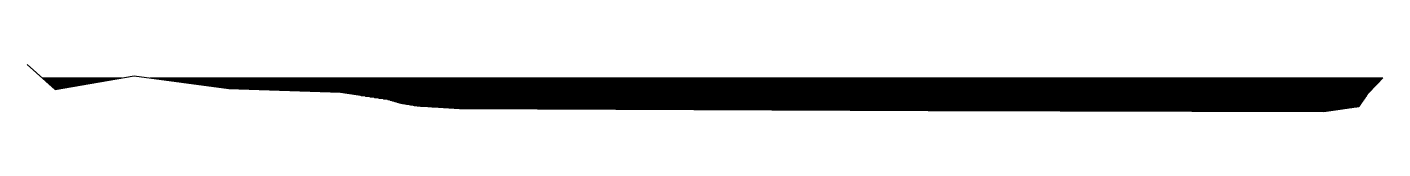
# Model space of a CAD drawing. Header units: inches. Extents: x 0 to 202, y 0 to 7.
import ezdxf

# ---------------------------------------------------------------- set-up
doc = ezdxf.new("R2010")
doc.units = ezdxf.units.IN
doc.header["$MEASUREMENT"] = 0
doc.layers.add('Contour', color=7, linetype='Continuous')
doc.layers.add('WSZ', color=80, linetype='Continuous')

msp = doc.modelspace()

# ---------------------------------------------------------------- linework, layer by layer
at = {"layer": 'Contour'}
msp.add_lwpolyline([(0, 6.99), (4.2, 3.28), (15.97, 5.32), (30.08, 3.41), (46.73, 2.86), (53.7, 1.81), (55.72, 1.24), (58.12, 0.83), (64.42, 0.46), (134.28, 0.16), (193.26, 0), (198.44, 0.74), (198.57, 0.82), (199.84, 2.65), (202.06, 5)], dxfattribs=at)
at = {"layer": 'WSZ'}
for p, q in [((2.25, 5), (14.12, 5)), ((2.37, 4.9), (13.55, 4.9)), ((2.48, 4.8), (12.97, 4.8)), ((2.59, 4.7), (12.39, 4.7)), ((2.71, 4.6), (11.82, 4.6)), ((2.82, 4.5), (11.24, 4.5)), ((2.93, 4.4), (10.66, 4.4)), ((3.05, 4.3), (10.09, 4.3)), ((3.16, 4.2), (9.51, 4.2)), ((3.27, 4.1), (8.93, 4.1)), ((18.33, 5), (202.06, 5)), ((19.07, 4.9), (201.97, 4.9)), ((19.81, 4.8), (201.88, 4.8)), ((20.55, 4.7), (201.78, 4.7)), ((21.29, 4.6), (201.69, 4.6)), ((22.03, 4.5), (201.59, 4.5)), ((22.77, 4.4), (201.5, 4.4)), ((23.51, 4.3), (201.4, 4.3)), ((24.24, 4.2), (201.31, 4.2)), ((24.98, 4.1), (201.21, 4.1)), ((3.38, 4), (8.35, 4)), ((3.5, 3.9), (7.78, 3.9)), ((3.61, 3.8), (7.2, 3.8)), ((3.72, 3.7), (6.62, 3.7)), ((3.84, 3.6), (6.05, 3.6)), ((3.95, 3.5), (5.47, 3.5)), ((4.06, 3.4), (4.89, 3.4)), ((4.18, 3.3), (4.32, 3.3)), ((25.72, 4), (201.12, 4)), ((26.46, 3.9), (201.02, 3.9)), ((27.2, 3.8), (200.93, 3.8)), ((27.94, 3.7), (200.83, 3.7)), ((28.68, 3.6), (200.74, 3.6)), ((29.42, 3.5), (200.64, 3.5)), ((30.38, 3.4), (200.55, 3.4)), ((33.41, 3.3), (200.46, 3.3)), ((36.44, 3.2), (200.36, 3.2)), ((39.46, 3.1), (200.27, 3.1)), ((42.49, 3), (200.17, 3)), ((45.52, 2.9), (200.08, 2.9)), ((47.13, 2.8), (199.98, 2.8)), ((47.79, 2.7), (199.89, 2.7)), ((48.46, 2.6), (199.81, 2.6)), ((49.12, 2.5), (199.74, 2.5)), ((49.78, 2.4), (199.67, 2.4)), ((50.45, 2.3), (199.6, 2.3)), ((51.11, 2.2), (199.53, 2.2)), ((51.77, 2.1), (199.46, 2.1)), ((52.44, 2), (199.39, 2)), ((53.1, 1.9), (199.32, 1.9)), ((53.74, 1.8), (199.25, 1.8)), ((54.09, 1.7), (199.18, 1.7)), ((54.44, 1.6), (199.11, 1.6)), ((54.8, 1.5), (199.04, 1.5)), ((55.15, 1.4), (198.97, 1.4)), ((55.51, 1.3), (198.9, 1.3)), ((55.95, 1.2), (198.83, 1.2)), ((56.54, 1.1), (198.76, 1.1)), ((57.12, 1), (198.69, 1)), ((57.71, 0.9), (198.63, 0.9)), ((58.63, 0.8), (198.54, 0.8)), ((60.33, 0.7), (198.16, 0.7)), ((62.04, 0.6), (197.46, 0.6)), ((63.74, 0.5), (196.76, 0.5)), ((78.39, 0.4), (196.06, 0.4)), ((101.68, 0.3), (195.36, 0.3)), ((124.97, 0.2), (194.66, 0.2)), ((156.4, 0.1), (193.96, 0.1))]:
    msp.add_line(p, q, dxfattribs=at)

doc.saveas('drawing.dxf')
